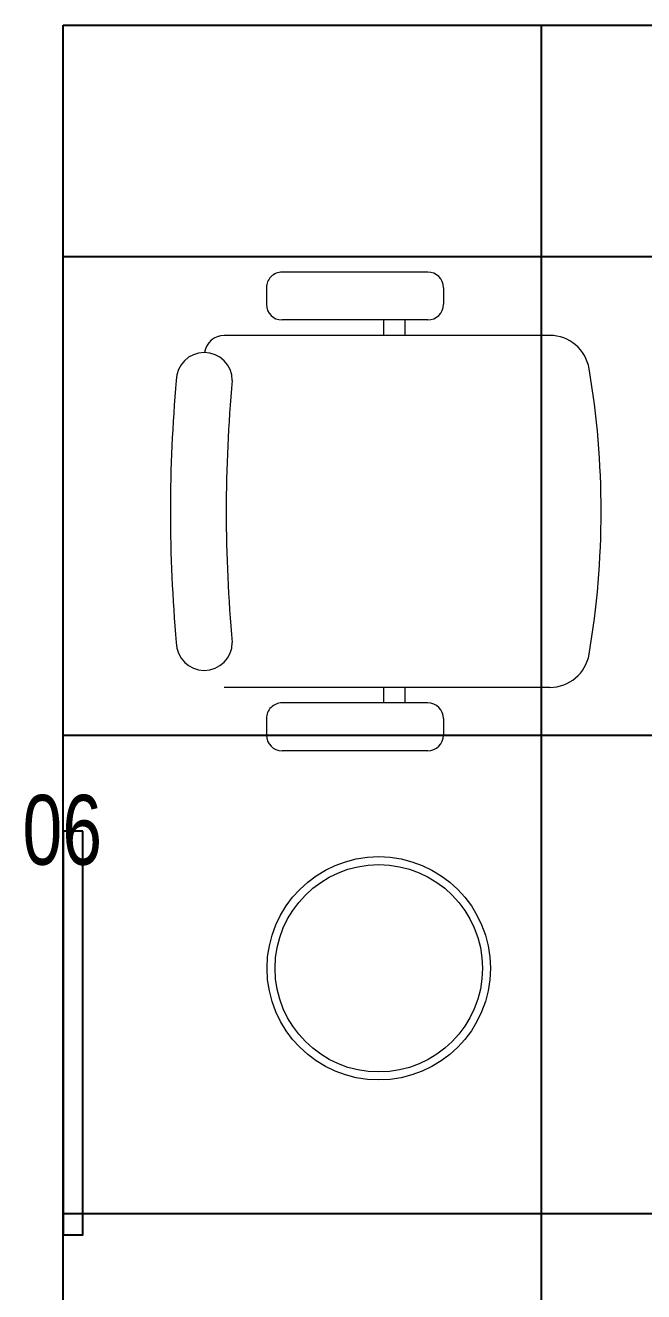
# Model space of a CAD drawing. Extents: x -509638 to 57327, y -29287 to 19916.
# Drawn here: x 44729 to 45504, y -4398 to -2810 of the extents above; entities that cross this region are included whole.
import ezdxf

# ---------------------------------------------------------------- set-up
doc = ezdxf.new("R2010")
doc.units = 0
doc.header["$LTSCALE"] = 0.25
doc.linetypes.add('DASHDOT', pattern=[25.4, 12.7, -6.35, 0, -6.35])
for name, color, linetype, lineweight in [('01-First Floor$0$72_EGR_EQP_TAG', 142, 'Continuous', 5), ('01-First Floor$0$LOADING', 253, 'Continuous', 5), ('01-First Floor$0$NEW Wall', 166, 'Continuous', 5), ('01-First Floor$0$Walls', 251, 'Continuous', 5), ('E-LITE-CLNG-CNDT', 6, 'DASHDOT', 35)]:
    doc.layers.add(name, color=color, linetype=linetype, lineweight=lineweight)
doc.layers.add('01-First Floor$0$FALSE CEILING', color=251, linetype='Continuous')
doc.styles.add('01-First Floor$0$X3G_ENTITY_257CFD', font='swisscl.ttf', dxfattribs={"height": 200})

# ---------------------------------------------------------------- blocks, each defined once
blk = doc.blocks.new('01-First Floor$0$WM00001-P')
at = {"layer": '01-First Floor$0$LOADING'}
for radius in [0.14, 0.13]:
    blk.add_circle((0, 0), radius, dxfattribs=at)
blk = doc.blocks.new('*X113')
at = {"color": 0}
for p, q in [((5, 3), (5, 3)), ((5, 3), (5, 3)), ((5, 3), (5, 3)), ((5, 3), (5, 3)), ((5, 3), (5, 3)), ((5, 3), (5, 3)), ((5, 3), (5, 3)), ((5, 3), (5, 3)), ((5, 3), (5, 3)), ((5, 3), (5, 3)), ((5, 3), (5, 3)), ((5, 3), (5, 3)), ((5, 3), (5, 3)), ((5, 3), (5, 3)), ((5, 3), (5, 3)), ((5, 3), (5, 3)), ((5, 3), (5, 3)), ((5, 3), (5, 3)), ((5, 3), (5, 3)), ((5, 3), (5, 3)), ((5, 3), (5, 3)), ((5, 3), (5, 3)), ((5, 3), (5, 3)), ((5, 3), (5, 3)), ((5, 3), (5, 3)), ((5, 3), (5, 3)), ((5, 3), (5, 3)), ((5, 3), (5, 3)), ((5, 3), (5, 3)), ((5, 3), (5, 3)), ((5, 3), (5, 3)), ((5, 3), (5, 3)), ((5, 3), (5, 3)), ((5, 3), (5, 3)), ((5, 3), (5, 3)), ((5, 3), (5, 3)), ((5, 3), (5, 3)), ((5, 3), (5, 3)), ((5, 3), (5, 3)), ((5, 3), (5, 3)), ((5, 3), (5, 3)), ((5, 3), (5, 3)), ((5, 3), (5, 3)), ((5, 3), (5, 3)), ((5, 3), (5, 3)), ((5, 3), (5, 3)), ((5, 3), (5, 3)), ((5, 3), (5, 3)), ((5, 3), (5, 3)), ((5, 3), (5, 3)), ((5, 3), (5, 3)), ((5, 3), (5, 3)), ((5, 3), (5, 3)), ((5, 3), (5, 3)), ((5, 3), (5, 3)), ((5, 3), (5, 3)), ((5, 3), (5, 3)), ((5, 3), (5, 3)), ((5, 3), (5, 3)), ((5, 3), (5, 3)), ((5, 3), (5, 3)), ((5, 3), (5, 3)), ((5, 3), (5, 3)), ((5, 3), (5, 3)), ((5, 3), (5, 3)), ((5, 3), (5, 3)), ((6, 3), (5, 3)), ((5, 3), (5, 3)), ((6, 3), (5, 3)), ((5, 3), (5, 3)), ((6, 3), (5, 3)), ((5, 3), (5, 3)), ((6, 3), (5, 3)), ((5, 3), (5, 3)), ((5, 3), (5, 3)), ((5, 3), (5, 3)), ((5, 3), (5, 3)), ((5, 3), (5, 3)), ((5, 3), (5, 3)), ((5, 3), (5, 3)), ((5, 3), (5, 3)), ((5, 3), (5, 3)), ((5, 3), (5, 3)), ((5, 3), (5, 3)), ((5, 3), (5, 3)), ((5, 3), (5, 3)), ((5, 3), (5, 3)), ((5, 3), (5, 3)), ((5, 3), (5, 3)), ((5, 3), (5, 3)), ((5, 3), (5, 3)), ((5, 3), (5, 3)), ((5, 3), (5, 3)), ((5, 3), (5, 3)), ((5, 3), (5, 3)), ((5, 3), (5, 3)), ((6, 3), (6, 3)), ((6, 3), (6, 3)), ((6, 3), (6, 3)), ((6, 3), (6, 3)), ((6, 3), (6, 3)), ((6, 3), (6, 3)), ((6, 3), (6, 3)), ((6, 3), (6, 3)), ((6, 3), (6, 3)), ((6, 3), (6, 3)), ((6, 3), (6, 3)), ((6, 3), (6, 3)), ((6, 3), (6, 3)), ((6, 3), (6, 3)), ((6, 3), (6, 3)), ((6, 3), (6, 3)), ((6, 3), (6, 3)), ((6, 3), (6, 3)), ((6, 3), (6, 3)), ((6, 3), (6, 3)), ((6, 3), (6, 3)), ((6, 3), (6, 3)), ((6, 3), (6, 3)), ((6, 3), (6, 3)), ((6, 3), (6, 3)), ((6, 3), (6, 3)), ((6, 3), (6, 3)), ((6, 3), (6, 3)), ((6, 3), (6, 3)), ((6, 3), (6, 3)), ((6, 3), (6, 3)), ((6, 3), (6, 3)), ((6, 3), (6, 3)), ((6, 3), (6, 3)), ((6, 3), (6, 3)), ((6, 3), (6, 3)), ((6, 3), (6, 3)), ((6, 3), (6, 3)), ((6, 3), (6, 3)), ((6, 3), (6, 3)), ((6, 3), (6, 3)), ((6, 3), (6, 3)), ((6, 3), (6, 3)), ((6, 3), (6, 3)), ((6, 3), (6, 3)), ((6, 3), (6, 3)), ((6, 3), (6, 3)), ((6, 3), (6, 3)), ((6, 3), (6, 3)), ((6, 3), (6, 3)), ((6, 3), (6, 3)), ((6, 3), (6, 3)), ((6, 3), (6, 3)), ((6, 3), (6, 3)), ((6, 3), (6, 3)), ((6, 3), (6, 3)), ((6, 3), (6, 3)), ((6, 3), (6, 3)), ((6, 3), (6, 3)), ((6, 3), (6, 3)), ((6, 3), (6, 3)), ((6, 3), (6, 3)), ((6, 3), (6, 3)), ((6, 3), (6, 3)), ((6, 3), (6, 3)), ((6, 3), (6, 3)), ((6, 3), (6, 3)), ((6, 3), (6, 3)), ((6, 3), (6, 3)), ((6, 3), (6, 3)), ((6, 3), (6, 3)), ((6, 3), (6, 3)), ((6, 3), (6, 3)), ((6, 3), (6, 3)), ((6, 3), (6, 3)), ((6, 3), (6, 3)), ((6, 3), (6, 3)), ((6, 3), (6, 3)), ((6, 3), (6, 3)), ((6, 3), (6, 3)), ((6, 3), (6, 3)), ((6, 3), (6, 3)), ((6, 3), (6, 3)), ((6, 3), (6, 3)), ((6, 3), (6, 3)), ((6, 3), (6, 3)), ((6, 3), (6, 3)), ((6, 3), (6, 3)), ((6, 3), (6, 3)), ((6, 3), (6, 3)), ((6, 3), (6, 3)), ((6, 3), (6, 3)), ((6, 3), (6, 3)), ((6, 3), (6, 3)), ((6, 3), (6, 3)), ((6, 3), (6, 3)), ((6, 3), (6, 3)), ((6, 3), (6, 3)), ((6, 3), (6, 3)), ((6, 3), (6, 3)), ((6, 3), (6, 3)), ((6, 3), (6, 3)), ((6, 3), (6, 3)), ((6, 3), (6, 3)), ((6, 3), (6, 3)), ((6, 3), (6, 3)), ((6, 3), (6, 3)), ((6, 3), (6, 3)), ((6, 3), (6, 3)), ((6, 3), (6, 3)), ((6, 3), (6, 3)), ((6, 3), (6, 3)), ((6, 3), (6, 3)), ((6, 3), (6, 3)), ((6, 3), (6, 3)), ((6, 3), (6, 3)), ((6, 3), (6, 3)), ((6, 3), (6, 3)), ((6, 3), (6, 3)), ((6, 3), (6, 3)), ((6, 3), (6, 3)), ((6, 3), (6, 3)), ((6, 3), (6, 3)), ((6, 3), (6, 3)), ((6, 3), (6, 3)), ((6, 3), (6, 3)), ((6, 3), (6, 3)), ((6, 3), (6, 3)), ((6, 3), (6, 3)), ((6, 3), (6, 3)), ((6, 3), (6, 3)), ((6, 3), (6, 3)), ((6, 3), (6, 3)), ((6, 3), (6, 3)), ((6, 3), (6, 3)), ((6, 3), (6, 3)), ((6, 3), (6, 3)), ((6, 3), (6, 3)), ((6, 3), (6, 3)), ((6, 3), (6, 3)), ((6, 3), (6, 3)), ((6, 3), (6, 3)), ((6, 3), (6, 3)), ((6, 3), (6, 3)), ((6, 3), (6, 3)), ((6, 3), (6, 3)), ((6, 3), (6, 3)), ((6, 3), (6, 3)), ((6, 3), (6, 3)), ((6, 3), (6, 3)), ((6, 3), (6, 3)), ((6, 3), (6, 3)), ((6, 3), (6, 3)), ((6, 3), (6, 3)), ((6, 3), (6, 3)), ((6, 3), (6, 3)), ((6, 3), (6, 3)), ((6, 3), (6, 3)), ((6, 3), (6, 3)), ((6, 3), (6, 3)), ((6, 3), (6, 3)), ((6, 3), (6, 3)), ((6, 3), (6, 3)), ((6, 3), (6, 3)), ((6, 3), (6, 3)), ((6, 3), (6, 3)), ((6, 3), (6, 3)), ((6, 3), (6, 3)), ((6, 3), (6, 3)), ((6, 3), (6, 3)), ((6, 3), (6, 3)), ((6, 3), (6, 3)), ((6, 3), (6, 3)), ((6, 3), (6, 3)), ((6, 3), (6, 3)), ((6, 3), (6, 3)), ((6, 3), (6, 3)), ((6, 3), (6, 3)), ((6, 3), (6, 3)), ((6, 3), (6, 3)), ((6, 3), (6, 3)), ((6, 3), (6, 3)), ((6, 3), (6, 3)), ((6, 3), (6, 3)), ((6, 3), (6, 3)), ((6, 3), (6, 3)), ((6, 3), (6, 3)), ((6, 3), (6, 3)), ((6, 3), (6, 3)), ((6, 3), (6, 3)), ((6, 3), (6, 3)), ((6, 3), (6, 3)), ((6, 3), (6, 3)), ((6, 3), (6, 3)), ((6, 3), (6, 3)), ((6, 3), (6, 3)), ((6, 3), (6, 3)), ((6, 3), (6, 3)), ((6, 3), (6, 3)), ((6, 3), (6, 3)), ((6, 3), (6, 3)), ((6, 3), (6, 3)), ((6, 3), (6, 3)), ((6, 3), (6, 3)), ((6, 3), (5, 3)), ((6, 3), (5, 3)), ((6, 3), (5, 3)), ((6, 3), (5, 3)), ((6, 3), (5, 3)), ((6, 3), (6, 3)), ((6, 3), (6, 3)), ((6, 3), (6, 3)), ((6, 3), (6, 3)), ((6, 3), (6, 3)), ((6, 3), (6, 3)), ((6, 3), (6, 3)), ((6, 3), (6, 3)), ((6, 3), (6, 3)), ((6, 3), (6, 3)), ((6, 3), (6, 3)), ((6, 3), (6, 3)), ((6, 3), (6, 3)), ((6, 3), (6, 3)), ((6, 3), (6, 3)), ((6, 3), (6, 3)), ((6, 3), (6, 3)), ((6, 3), (6, 3)), ((6, 3), (6, 3)), ((6, 3), (6, 3)), ((6, 3), (6, 3)), ((6, 3), (6, 3)), ((6, 3), (6, 3)), ((6, 3), (6, 3)), ((6, 3), (6, 3)), ((6, 3), (6, 3)), ((6, 3), (6, 3)), ((6, 3), (6, 3)), ((6, 3), (6, 3)), ((6, 3), (6, 3)), ((6, 3), (6, 3)), ((6, 3), (6, 3)), ((6, 3), (6, 3)), ((6, 3), (6, 3)), ((6, 3), (6, 3)), ((6, 3), (6, 3)), ((6, 3), (6, 3)), ((6, 3), (6, 3)), ((6, 3), (6, 3)), ((6, 3), (6, 3)), ((6, 3), (6, 3)), ((6, 3), (6, 3)), ((6, 3), (6, 3)), ((6, 3), (6, 3)), ((6, 3), (6, 3)), ((6, 3), (6, 3)), ((6, 3), (6, 3)), ((6, 3), (6, 3)), ((6, 3), (6, 3)), ((6, 3), (6, 3)), ((6, 3), (6, 3)), ((6, 3), (6, 3)), ((6, 3), (6, 3)), ((6, 3), (6, 3)), ((6, 3), (6, 3)), ((6, 3), (6, 3)), ((6, 3), (6, 3)), ((6, 3), (6, 3)), ((6, 3), (6, 3)), ((6, 3), (6, 3)), ((6, 3), (6, 3)), ((6, 3), (6, 3)), ((6, 3), (6, 3)), ((6, 3), (6, 3)), ((6, 3), (6, 3)), ((6, 3), (6, 3)), ((6, 3), (6, 3)), ((6, 3), (6, 3)), ((6, 3), (6, 3)), ((6, 3), (6, 3)), ((6, 3), (6, 3)), ((6, 3), (6, 3)), ((6, 3), (6, 3)), ((6, 3), (6, 3)), ((6, 3), (6, 3)), ((6, 3), (6, 3)), ((6, 3), (6, 3)), ((6, 3), (6, 3)), ((6, 3), (6, 3)), ((6, 3), (6, 3)), ((6, 3), (6, 3)), ((6, 3), (6, 3)), ((6, 3), (6, 3)), ((6, 3), (6, 3)), ((6, 3), (6, 3)), ((6, 3), (6, 3)), ((6, 3), (6, 3)), ((6, 3), (6, 3)), ((6, 3), (6, 3)), ((6, 3), (6, 3)), ((6, 3), (6, 3)), ((6, 3), (6, 3)), ((6, 3), (6, 3)), ((6, 3), (6, 3)), ((6, 3), (6, 3)), ((6, 3), (6, 3)), ((6, 3), (6, 3)), ((6, 3), (6, 3)), ((6, 3), (6, 3)), ((6, 3), (6, 3)), ((6, 3), (6, 3)), ((6, 3), (6, 3)), ((6, 3), (6, 3)), ((6, 3), (6, 3)), ((6, 3), (6, 3)), ((6, 3), (6, 3)), ((6, 3), (6, 3)), ((6, 3), (6, 3)), ((6, 3), (6, 3)), ((6, 3), (6, 3)), ((6, 3), (6, 3)), ((6, 3), (6, 3)), ((6, 3), (6, 3)), ((6, 3), (6, 3)), ((6, 3), (6, 3)), ((6, 3), (6, 3)), ((6, 3), (6, 3)), ((6, 3), (6, 3)), ((6, 3), (6, 3)), ((6, 3), (6, 3)), ((6, 3), (6, 3)), ((6, 3), (6, 3)), ((6, 3), (6, 3)), ((6, 3), (6, 3)), ((6, 3), (6, 3)), ((6, 3), (6, 3)), ((6, 3), (6, 3)), ((6, 3), (6, 3)), ((6, 3), (6, 3)), ((6, 3), (6, 3)), ((6, 3), (6, 3)), ((6, 3), (6, 3)), ((6, 3), (6, 3)), ((6, 3), (6, 3)), ((6, 3), (6, 3)), ((6, 3), (6, 3)), ((6, 3), (6, 3)), ((6, 3), (6, 3)), ((6, 3), (6, 3)), ((6, 3), (6, 3)), ((6, 3), (6, 3)), ((6, 3), (6, 3)), ((6, 3), (6, 3)), ((6, 3), (6, 3)), ((6, 3), (6, 3)), ((6, 3), (6, 3)), ((6, 3), (6, 3)), ((6, 3), (6, 3)), ((6, 3), (6, 3)), ((6, 3), (6, 3)), ((6, 3), (6, 3)), ((6, 3), (6, 3)), ((6, 3), (6, 3)), ((6, 3), (6, 3)), ((6, 3), (6, 3)), ((6, 3), (6, 3)), ((6, 3), (6, 3)), ((6, 3), (6, 3)), ((6, 3), (6, 3)), ((6, 3), (6, 3)), ((6, 3), (6, 3)), ((6, 3), (6, 3)), ((6, 3), (6, 3)), ((6, 3), (6, 3)), ((6, 3), (6, 3)), ((6, 3), (6, 3)), ((6, 3), (6, 3)), ((6, 3), (6, 3)), ((6, 3), (6, 3)), ((6, 3), (6, 3)), ((6, 3), (6, 3)), ((6, 3), (6, 3)), ((6, 3), (6, 3)), ((6, 3), (6, 3)), ((6, 3), (6, 3)), ((6, 3), (6, 3)), ((6, 3), (6, 3)), ((6, 3), (6, 3)), ((6, 3), (6, 3)), ((6, 3), (6, 3)), ((6, 3), (6, 3)), ((6, 3), (6, 3)), ((6, 3), (6, 3)), ((6, 3), (6, 3)), ((6, 3), (6, 3)), ((6, 3), (6, 3)), ((6, 3), (6, 3)), ((6, 3), (6, 3)), ((6, 3), (6, 3)), ((6, 3), (6, 3)), ((6, 3), (6, 3)), ((6, 3), (6, 3)), ((6, 3), (6, 3)), ((6, 3), (6, 3)), ((6, 3), (6, 3)), ((6, 3), (6, 3)), ((6, 3), (6, 3)), ((6, 3), (6, 3)), ((6, 3), (6, 3)), ((6, 3), (6, 3)), ((6, 3), (6, 3)), ((6, 3), (6, 3)), ((6, 3), (6, 3)), ((6, 3), (6, 3)), ((6, 3), (6, 3)), ((6, 3), (6, 3)), ((6, 3), (6, 3)), ((6, 3), (6, 3)), ((6, 3), (6, 3)), ((6, 3), (6, 3)), ((6, 3), (6, 3)), ((6, 3), (6, 3)), ((6, 3), (6, 3)), ((6, 3), (6, 3)), ((6, 3), (6, 3)), ((6, 3), (6, 3)), ((6, 3), (6, 3)), ((6, 3), (6, 3)), ((6, 3), (6, 3)), ((6, 3), (6, 3)), ((6, 3), (6, 3)), ((6, 3), (6, 3)), ((6, 3), (6, 3)), ((6, 3), (6, 3)), ((6, 3), (6, 3)), ((6, 3), (6, 3)), ((6, 3), (6, 3)), ((6, 3), (6, 3)), ((6, 3), (6, 3)), ((6, 3), (6, 3)), ((6, 3), (6, 3)), ((6, 3), (6, 3)), ((6, 3), (6, 3)), ((6, 3), (6, 3)), ((6, 3), (6, 3)), ((6, 3), (6, 3)), ((6, 3), (6, 3)), ((6, 3), (6, 3)), ((6, 3), (6, 3)), ((6, 3), (6, 3)), ((6, 3), (6, 3)), ((6, 3), (6, 3)), ((6, 3), (6, 3)), ((6, 3), (6, 3)), ((6, 3), (6, 3)), ((6, 3), (6, 3)), ((6, 3), (6, 3)), ((6, 3), (6, 3)), ((6, 3), (6, 3)), ((6, 3), (6, 3)), ((6, 3), (6, 3)), ((6, 3), (6, 3)), ((6, 3), (6, 3)), ((6, 3), (6, 3)), ((6, 3), (6, 3)), ((6, 3), (6, 3)), ((6, 3), (6, 3)), ((6, 3), (6, 3)), ((6, 3), (6, 3)), ((6, 3), (6, 3)), ((6, 3), (6, 3)), ((6, 3), (6, 3)), ((6, 3), (6, 3)), ((6, 3), (6, 3)), ((6, 3), (6, 3)), ((6, 3), (6, 3)), ((6, 3), (6, 3)), ((6, 3), (6, 3)), ((6, 3), (6, 3)), ((6, 3), (6, 3)), ((6, 3), (6, 3)), ((6, 3), (6, 3)), ((6, 3), (6, 3)), ((6, 3), (6, 3)), ((6, 3), (6, 3)), ((6, 3), (6, 3)), ((6, 3), (6, 3)), ((6, 3), (6, 3)), ((6, 3), (6, 3)), ((6, 3), (6, 3)), ((6, 3), (6, 3)), ((6, 3), (6, 3)), ((6, 3), (6, 3)), ((6, 3), (6, 3)), ((6, 3), (6, 3)), ((6, 3), (6, 3)), ((6, 3), (6, 3)), ((6, 3), (6, 3)), ((6, 3), (6, 3)), ((6, 3), (6, 3)), ((6, 3), (6, 3)), ((6, 3), (6, 3)), ((6, 3), (6, 3)), ((6, 3), (6, 3)), ((6, 3), (6, 3)), ((6, 3), (6, 3)), ((6, 3), (6, 3)), ((6, 3), (6, 3)), ((6, 3), (6, 3)), ((6, 3), (6, 3)), ((6, 3), (6, 3)), ((6, 3), (6, 3)), ((6, 3), (6, 3)), ((6, 3), (6, 3)), ((6, 3), (6, 3)), ((6, 3), (6, 3)), ((6, 3), (6, 3)), ((6, 3), (6, 3)), ((6, 3), (6, 3)), ((6, 3), (6, 3)), ((6, 3), (6, 3)), ((6, 3), (6, 3)), ((6, 3), (6, 3)), ((6, 3), (6, 3)), ((6, 3), (6, 3)), ((6, 3), (6, 3)), ((6, 3), (6, 3))]:
    blk.add_line(p, q, dxfattribs=at)
blk = doc.blocks.new('*X114')
at = {"color": 0}
for p, q in [((13, 1), (13, 1)), ((13, 1), (13, 1)), ((13, 1), (13, 1)), ((13, 1), (13, 1)), ((13, 1), (13, 1)), ((13, 1), (13, 1)), ((13, 1), (13, 1)), ((13, 1), (13, 1)), ((13, 1), (13, 1)), ((13, 1), (13, 1)), ((13, 1), (13, 1)), ((13, 1), (13, 1)), ((13, 1), (13, 1)), ((13, 1), (13, 1)), ((13, 1), (13, 1)), ((13, 1), (14, 1)), ((13, 1), (14, 1)), ((13, 1), (14, 1)), ((13, 1), (13, 1)), ((13, 1), (13, 1)), ((13, 1), (13, 1)), ((13, 1), (13, 1)), ((13, 1), (13, 1)), ((13, 1), (13, 1)), ((13, 1), (13, 1)), ((13, 1), (13, 1)), ((13, 1), (13, 1)), ((13, 1), (13, 1)), ((13, 1), (13, 1)), ((13, 1), (13, 1)), ((13, 1), (13, 1)), ((13, 1), (13, 1)), ((13, 1), (13, 1)), ((13, 1), (13, 1)), ((13, 1), (13, 1)), ((13, 1), (13, 1)), ((13, 1), (13, 1)), ((13, 1), (13, 1)), ((13, 1), (13, 1)), ((13, 1), (13, 1)), ((13, 1), (13, 1)), ((13, 1), (13, 1)), ((13, 1), (13, 1)), ((13, 1), (13, 1)), ((13, 1), (13, 1)), ((13, 1), (13, 1)), ((13, 1), (13, 1)), ((13, 1), (13, 1)), ((13, 1), (13, 1)), ((13, 1), (13, 1)), ((13, 1), (13, 1)), ((13, 1), (13, 1)), ((13, 1), (13, 1)), ((13, 1), (13, 1)), ((13, 1), (13, 1)), ((13, 1), (13, 1)), ((13, 1), (13, 1)), ((13, 1), (13, 1)), ((13, 1), (13, 1)), ((13, 1), (13, 1)), ((13, 1), (13, 1)), ((13, 1), (13, 1)), ((13, 1), (13, 1)), ((13, 1), (13, 1)), ((13, 1), (13, 1)), ((13, 1), (13, 1)), ((13, 1), (13, 1)), ((13, 1), (13, 1)), ((13, 1), (13, 1)), ((13, 1), (13, 1)), ((13, 1), (13, 1)), ((13, 1), (13, 1)), ((13, 1), (13, 1)), ((13, 1), (13, 1)), ((13, 1), (13, 1)), ((13, 1), (13, 1)), ((13, 1), (13, 1)), ((13, 1), (13, 1)), ((13, 1), (13, 1)), ((13, 1), (13, 1)), ((13, 1), (13, 1)), ((13, 1), (13, 1)), ((13, 1), (13, 1)), ((13, 1), (13, 1)), ((13, 1), (13, 1)), ((13, 1), (13, 1)), ((13, 1), (13, 1)), ((13, 1), (13, 1)), ((13, 1), (13, 1)), ((13, 1), (13, 1)), ((13, 1), (13, 1)), ((13, 1), (13, 1)), ((13, 1), (13, 1)), ((13, 1), (13, 1)), ((13, 1), (13, 1)), ((13, 1), (13, 1)), ((13, 1), (13, 1)), ((13, 1), (13, 1)), ((13, 1), (13, 1)), ((13, 1), (13, 1)), ((13, 1), (13, 1)), ((13, 1), (13, 1)), ((13, 1), (13, 1)), ((13, 1), (13, 1)), ((13, 1), (13, 1)), ((13, 1), (13, 1)), ((13, 1), (13, 1)), ((13, 1), (13, 1)), ((13, 1), (13, 1)), ((13, 1), (13, 1)), ((13, 1), (13, 1)), ((13, 1), (13, 1)), ((13, 1), (13, 1)), ((13, 1), (13, 1)), ((13, 1), (13, 1)), ((13, 1), (13, 1)), ((13, 1), (13, 1)), ((13, 1), (13, 1)), ((13, 1), (13, 1)), ((13, 1), (13, 1)), ((13, 1), (13, 1)), ((13, 1), (13, 1)), ((13, 1), (13, 1)), ((13, 1), (14, 1)), ((13, 0), (13, 0)), ((13, 0), (13, 0)), ((13, 0), (13, 0)), ((13, 0), (13, 0)), ((13, 0), (13, 0)), ((13, 0), (13, 0)), ((13, 0), (13, 0)), ((13, 0), (13, 0)), ((13, 0), (13, 0)), ((13, 0), (13, 0)), ((13, 0), (13, 0)), ((13, 0), (13, 0)), ((13, 0), (13, 0)), ((13, 0), (13, 0)), ((13, 0), (13, 0)), ((13, 0), (13, 0)), ((13, 0), (13, 0)), ((13, 0), (13, 0)), ((13, 0), (13, 0)), ((13, 0), (13, 0)), ((13, 0), (13, 0)), ((13, 0), (13, 0)), ((13, 0), (13, 0)), ((13, 0), (13, 0)), ((13, 0), (13, 0)), ((13, 0), (13, 0)), ((13, 0), (13, 0)), ((13, 0), (13, 0)), ((13, 0), (13, 0)), ((13, 0), (13, 0)), ((13, 0), (13, 0)), ((13, 0), (13, 0)), ((13, 0), (13, 0)), ((13, 0), (13, 0)), ((13, 0), (13, 0)), ((13, 0), (13, 0)), ((13, 0), (13, 0)), ((13, 0), (13, 0)), ((13, 0), (13, 0)), ((13, 0), (13, 0)), ((13, 0), (13, 0)), ((13, 0), (13, 0)), ((13, 0), (13, 0)), ((13, 0), (13, 0)), ((13, 0), (13, 0)), ((13, 0), (13, 0)), ((13, 0), (13, 0)), ((13, 0), (13, 0)), ((13, 0), (14, 0)), ((13, 0), (14, 0)), ((13, 0), (13, 0)), ((13, 0), (14, 0)), ((14, 1), (14, 1)), ((14, 1), (14, 1)), ((14, 1), (14, 1)), ((14, 1), (14, 1)), ((14, 1), (14, 1)), ((14, 1), (14, 1)), ((14, 1), (14, 1)), ((14, 1), (14, 1)), ((14, 1), (14, 1)), ((14, 1), (14, 1)), ((14, 1), (14, 1)), ((14, 1), (14, 1)), ((14, 1), (14, 1)), ((14, 1), (14, 1)), ((14, 1), (14, 1)), ((14, 1), (14, 1)), ((14, 1), (14, 1)), ((14, 1), (14, 1)), ((14, 1), (14, 1)), ((14, 1), (14, 1)), ((14, 1), (14, 1)), ((14, 1), (14, 1)), ((14, 1), (14, 1)), ((14, 1), (14, 1)), ((14, 1), (14, 1)), ((14, 1), (14, 1)), ((14, 1), (14, 1)), ((14, 1), (14, 1)), ((14, 1), (14, 1)), ((14, 1), (14, 1)), ((14, 1), (14, 1)), ((14, 1), (14, 1)), ((14, 1), (14, 1)), ((14, 1), (14, 1)), ((14, 1), (14, 1)), ((14, 1), (14, 1)), ((14, 1), (14, 1)), ((14, 1), (14, 1)), ((14, 1), (14, 1)), ((14, 1), (14, 1)), ((14, 1), (14, 1)), ((14, 1), (14, 1)), ((14, 1), (14, 1)), ((14, 1), (14, 1)), ((14, 1), (14, 1)), ((14, 1), (14, 1)), ((14, 1), (14, 1)), ((14, 1), (14, 1)), ((14, 1), (14, 1)), ((14, 1), (14, 1)), ((14, 1), (14, 1)), ((14, 1), (14, 1)), ((14, 1), (14, 1)), ((14, 1), (14, 1)), ((14, 1), (14, 1)), ((14, 1), (14, 1)), ((14, 1), (14, 1)), ((14, 1), (14, 1)), ((14, 1), (14, 1)), ((14, 1), (14, 1)), ((14, 1), (14, 1)), ((14, 1), (14, 1)), ((14, 1), (14, 1)), ((14, 1), (14, 1)), ((14, 1), (14, 1)), ((14, 1), (14, 1)), ((14, 1), (14, 1)), ((14, 1), (14, 1)), ((14, 1), (14, 1)), ((14, 1), (14, 1)), ((14, 1), (14, 1)), ((14, 1), (14, 1)), ((14, 1), (14, 1)), ((14, 1), (14, 1)), ((14, 1), (14, 1)), ((14, 1), (14, 1)), ((14, 1), (14, 1)), ((14, 1), (14, 1)), ((14, 1), (14, 1)), ((14, 1), (14, 1)), ((14, 1), (14, 1)), ((14, 1), (14, 1)), ((14, 1), (14, 1)), ((14, 1), (14, 1)), ((14, 1), (14, 1)), ((14, 1), (14, 1)), ((14, 1), (14, 1)), ((14, 1), (14, 1)), ((14, 1), (14, 1)), ((14, 1), (14, 1)), ((14, 1), (14, 1)), ((14, 1), (14, 1)), ((14, 1), (14, 1)), ((14, 1), (14, 1)), ((14, 0), (14, 0)), ((14, 0), (14, 0)), ((14, 0), (14, 0)), ((14, 0), (14, 0)), ((14, 0), (14, 0)), ((14, 0), (14, 0)), ((14, 0), (14, 0)), ((14, 0), (14, 0)), ((14, 0), (14, 0)), ((14, 0), (14, 0)), ((14, 0), (14, 0)), ((14, 0), (14, 0)), ((14, 0), (14, 0)), ((14, 0), (14, 0)), ((14, 0), (14, 0)), ((14, 0), (14, 0)), ((14, 0), (14, 0)), ((14, 0), (14, 0)), ((14, 0), (14, 0)), ((14, 0), (14, 0)), ((14, 0), (14, 0)), ((14, 0), (14, 0)), ((14, 0), (14, 0)), ((14, 0), (14, 0)), ((14, 0), (14, 0)), ((14, 0), (14, 0)), ((14, 0), (14, 0)), ((14, 0), (14, 0)), ((14, 0), (14, 0)), ((14, 0), (14, 0)), ((14, 0), (14, 0)), ((14, 0), (14, 0)), ((14, 0), (14, 0)), ((14, 0), (14, 0)), ((14, 0), (14, 0)), ((14, 0), (14, 0)), ((14, 0), (14, 0)), ((14, 0), (14, 0)), ((14, 0), (14, 0)), ((14, 0), (14, 0)), ((14, 0), (14, 0)), ((14, 0), (14, 0)), ((14, 0), (14, 0)), ((14, 0), (14, 0)), ((14, 0), (14, 0)), ((14, 0), (14, 0)), ((14, 0), (14, 0)), ((14, 0), (14, 0)), ((13, 0), (13, 0)), ((13, 0), (14, 0)), ((13, 0), (13, 0)), ((13, 0), (14, 0)), ((13, 0), (13, 0)), ((13, 0), (14, 0)), ((13, 0), (13, 0)), ((13, 0), (13, 0)), ((13, 0), (13, 0)), ((13, 0), (13, 0)), ((13, 0), (14, 0)), ((13, 0), (13, 0)), ((13, 0), (14, 0)), ((13, 0), (13, 0)), ((13, 0), (14, 0)), ((13, 0), (13, 0)), ((13, 0), (14, 0)), ((13, 0), (13, 0)), ((13, 0), (14, 0)), ((13, 0), (13, 0)), ((13, 0), (14, 0)), ((13, 0), (13, 0)), ((13, 0), (14, 0)), ((13, 0), (13, 0)), ((13, 0), (13, 0)), ((13, 0), (13, 0)), ((13, 0), (14, 0)), ((13, 0), (13, 0)), ((13, 0), (14, 0)), ((13, 0), (13, 0)), ((13, 0), (14, 0)), ((13, 0), (13, 0)), ((13, 0), (14, 0)), ((13, 0), (13, 0)), ((13, 0), (13, 0)), ((13, 0), (13, 0)), ((13, 0), (13, 0)), ((13, 0), (13, 0)), ((13, 0), (13, 0)), ((13, 0), (13, 0)), ((13, 0), (13, 0)), ((13, 0), (13, 0)), ((13, 0), (13, 0)), ((13, 0), (13, 0)), ((13, 0), (13, 0)), ((13, 0), (13, 0)), ((13, 0), (13, 0)), ((13, 0), (13, 0)), ((13, 0), (13, 0)), ((13, 0), (13, 0)), ((13, 0), (13, 0)), ((13, 0), (13, 0)), ((13, 0), (13, 0)), ((13, 0), (13, 0)), ((13, 0), (13, 0)), ((13, 0), (13, 0)), ((13, 0), (13, 0)), ((13, 0), (13, 0)), ((13, 0), (13, 0)), ((13, 0), (13, 0)), ((13, 0), (13, 0)), ((13, 0), (13, 0)), ((13, 0), (13, 0)), ((13, 0), (13, 0)), ((13, -1), (13, -1)), ((13, -1), (13, -1)), ((13, -1), (13, -1)), ((13, -1), (13, -1)), ((13, -1), (13, -1)), ((13, -1), (14, -1)), ((13, -1), (13, -1)), ((14, 0), (14, 0)), ((14, 0), (14, 0)), ((14, 0), (14, 0)), ((14, 0), (14, 0)), ((14, 0), (14, 0)), ((14, 0), (14, 0)), ((14, 0), (14, 0)), ((14, 0), (14, 0)), ((14, 0), (14, 0)), ((14, 0), (14, 0)), ((14, 0), (14, 0)), ((14, 0), (14, 0)), ((14, 0), (14, 0)), ((14, 0), (14, 0)), ((14, 0), (14, 0)), ((13, 0), (14, 0)), ((14, 0), (14, 0)), ((14, 0), (14, 0)), ((14, 0), (14, 0)), ((14, 0), (14, 0)), ((14, 0), (14, 0)), ((14, 0), (14, 0)), ((14, 0), (14, 0)), ((14, 0), (14, 0)), ((14, 0), (14, 0)), ((14, 0), (14, 0)), ((14, 0), (14, 0)), ((14, 0), (14, 0)), ((14, 0), (14, 0)), ((14, 0), (14, 0)), ((14, 0), (14, 0)), ((14, 0), (14, 0)), ((14, 0), (14, 0)), ((14, 0), (14, 0)), ((14, 0), (14, 0)), ((14, 0), (14, 0)), ((14, 0), (14, 0)), ((14, 0), (14, 0)), ((14, 0), (14, 0)), ((14, 0), (14, 0)), ((14, 0), (14, 0)), ((14, 0), (14, 0)), ((14, 0), (14, 0)), ((14, 0), (14, 0)), ((14, 0), (14, 0)), ((14, 0), (14, 0)), ((14, 0), (14, 0)), ((14, 0), (14, 0)), ((14, 0), (14, 0)), ((14, 0), (14, 0)), ((14, -1), (14, -1)), ((14, -1), (14, -1)), ((14, -1), (14, -1)), ((14, -1), (14, -1)), ((14, -1), (14, -1))]:
    blk.add_line(p, q, dxfattribs=at)
blk = doc.blocks.new('01-First Floor$0$GF21018-P')
at = {"color": 0}
for p, q in [((-0.2207, 0.4756), (-0.2207, 0.0675)), ((0.2205, 0.4756), (0.2205, 0.0675)), ((-0.2806, 0.3422), (-0.2598, 0.3422)), ((0.2596, 0.3422), (0.2804, 0.3422)), ((-0.3002, 0.3226), (-0.3002, 0.14)), ((-0.2402, 0.3226), (-0.2402, 0.14)), ((0.24, 0.3226), (0.24, 0.14)), ((0.3, 0.3226), (0.3, 0.14)), ((-0.2402, 0.2937), (-0.2207, 0.2937)), ((0.2205, 0.2937), (0.24, 0.2937)), ((-0.2402, 0.2671), (-0.2207, 0.2671)), ((0.2205, 0.2671), (0.24, 0.2671)), ((-0.2806, 0.1204), (-0.2598, 0.1204)), ((0.2596, 0.1204), (0.2804, 0.1204))]:
    blk.add_line(p, q, dxfattribs=at)
for points in [[(0.24, 0.2937), (0.24, 0.2937), (0.24, 0.2937), (0.24, 0.2937), (0.24, 0.2937), (0.24, 0.2937), (0.24, 0.2937), (0.24, 0.2937), (0.24, 0.2937), (0.24, 0.2937), (0.24, 0.2937), (0.24, 0.2937), (0.24, 0.2937), (0.24, 0.2937), (0.24, 0.2937), (0.24, 0.2937), (0.24, 0.2937), (0.24, 0.2937), (0.24, 0.2937), (0.24, 0.2937), (0.24, 0.2937), (0.24, 0.2937), (0.24, 0.2937), (0.24, 0.2937), (0.24, 0.2937), (0.24, 0.2937), (0.24, 0.2937), (0.24, 0.2937), (0.24, 0.2937), (0.24, 0.2937), (0.24, 0.2937), (0.24, 0.2937), (0.24, 0.2937), (0.24, 0.2937), (0.24, 0.2937), (0.24, 0.2937), (0.24, 0.2937), (0.24, 0.2937), (0.24, 0.2937), (0.24, 0.2937), (0.24, 0.2937), (0.24, 0.2937), (0.24, 0.2937), (0.24, 0.2937), (0.24, 0.2937), (0.24, 0.2937), (0.24, 0.2937), (0.24, 0.2937), (0.24, 0.2937), (0.24, 0.2937), (0.24, 0.2937), (0.24, 0.2937), (0.24, 0.2937), (0.24, 0.2937), (0.24, 0.2937), (0.24, 0.2937), (0.24, 0.2937), (0.24, 0.2937), (0.24, 0.2937), (0.24, 0.2937), (0.24, 0.2937), (0.24, 0.2937), (0.24, 0.2937), (0.24, 0.2937), (0.24, 0.2937), (0.24, 0.2937), (0.24, 0.2937), (0.24, 0.2937), (0.24, 0.2937), (0.24, 0.2937), (0.24, 0.2937), (0.24, 0.2937), (0.24, 0.2937), (0.24, 0.2937), (0.24, 0.2937), (0.24, 0.2937), (0.24, 0.2937), (0.24, 0.2937), (0.24, 0.2937), (0.24, 0.2937), (0.24, 0.2937), (0.24, 0.2937), (0.24, 0.2937), (0.24, 0.2937), (0.24, 0.2937), (0.24, 0.2937), (0.24, 0.2937), (0.24, 0.2937), (0.24, 0.2937), (0.24, 0.2937), (0.24, 0.2937), (0.24, 0.2937), (0.24, 0.2937), (0.24, 0.2937), (0.24, 0.2937), (0.24, 0.2937), (0.24, 0.2937), (0.24, 0.2937), (0.24, 0.2937), (0.24, 0.2937), (0.24, 0.2937), (0.24, 0.2937), (0.24, 0.2937), (0.24, 0.2937), (0.24, 0.2937), (0.24, 0.2937), (0.24, 0.2937), (0.24, 0.2937), (0.24, 0.2937), (0.24, 0.2937), (0.24, 0.2937), (0.24, 0.2937), (0.24, 0.2937), (0.24, 0.2937), (0.24, 0.2937), (0.24, 0.2937), (0.24, 0.2937), (0.24, 0.2937), (0.24, 0.2937), (0.24, 0.2937), (0.24, 0.2937), (0.24, 0.2937), (0.24, 0.2937), (0.24, 0.2937), (0.24, 0.2937), (0.24, 0.2937), (0.24, 0.2937), (0.24, 0.2937), (0.24, 0.2937), (0.24, 0.2937), (0.24, 0.2937), (0.24, 0.2937), (0.24, 0.2937), (0.24, 0.2937), (0.24, 0.2937), (0.24, 0.2937), (0.24, 0.2937), (0.24, 0.2937), (0.24, 0.2937), (0.24, 0.2937), (0.24, 0.2937), (0.24, 0.2937), (0.24, 0.2937), (0.24, 0.2937), (0.24, 0.2937), (0.24, 0.2937), (0.24, 0.2937), (0.24, 0.2937), (0.24, 0.2937), (0.24, 0.2937), (0.24, 0.2937), (0.24, 0.2937), (0.24, 0.2937), (0.24, 0.2937), (0.24, 0.2937), (0.24, 0.2937), (0.24, 0.2937), (0.24, 0.2937), (0.24, 0.2937), (0.24, 0.2937), (0.24, 0.2937), (0.24, 0.2937), (0.24, 0.2937), (0.24, 0.2937), (0.24, 0.2937), (0.24, 0.2937), (0.24, 0.2937), (0.24, 0.2937), (0.24, 0.2937), (0.24, 0.2937), (0.24, 0.2937), (0.24, 0.2937), (0.24, 0.2937), (0.24, 0.2937), (0.24, 0.2937), (0.24, 0.2937), (0.24, 0.2937), (0.24, 0.2937), (0.24, 0.2937), (0.24, 0.2937), (0.24, 0.2937), (0.24, 0.2937), (0.24, 0.2937), (0.24, 0.2937), (0.24, 0.2937), (0.24, 0.2937), (0.24, 0.2937), (0.24, 0.2937), (0.24, 0.2937), (0.24, 0.2937), (0.24, 0.2937), (0.24, 0.2937), (0.24, 0.2937), (0.24, 0.2937), (0.24, 0.2937), (0.24, 0.2937), (0.24, 0.2937), (0.24, 0.2937), (0.24, 0.2937), (0.24, 0.2937), (0.24, 0.2937), (0.24, 0.2937), (0.24, 0.2937), (0.24, 0.2937), (0.24, 0.2937), (0.24, 0.2937), (0.24, 0.2937), (0.24, 0.2937), (0.24, 0.2937), (0.24, 0.2937), (0.24, 0.2937), (0.24, 0.2937), (0.24, 0.2937), (0.24, 0.2937), (0.24, 0.2937), (0.24, 0.2937), (0.24, 0.2937), (0.24, 0.2937), (0.24, 0.2937), (0.24, 0.2937), (0.24, 0.2937), (0.24, 0.2937), (0.24, 0.2937), (0.24, 0.2937), (0.24, 0.2937), (0.24, 0.2937), (0.24, 0.2937), (0.24, 0.2937), (0.24, 0.2937), (0.24, 0.2937), (0.24, 0.2937), (0.24, 0.2937), (0.24, 0.2937), (0.24, 0.2937), (0.24, 0.2937), (0.24, 0.2937), (0.24, 0.2937), (0.24, 0.2937), (0.24, 0.2937), (0.24, 0.2937), (0.24, 0.2937), (0.24, 0.2937), (0.24, 0.2937), (0.24, 0.2937), (0.24, 0.2937), (0.24, 0.2937), (0.24, 0.2937), (0.24, 0.2937), (0.24, 0.2937), (0.24, 0.2937), (0.24, 0.2937), (0.24, 0.2937), (0.24, 0.2937), (0.24, 0.2937), (0.24, 0.2937), (0.24, 0.2937), (0.24, 0.2937), (0.24, 0.2937), (0.24, 0.2937), (0.24, 0.2937), (0.24, 0.2937), (0.24, 0.2937), (0.24, 0.2937), (0.24, 0.2937), (0.24, 0.2937), (0.24, 0.2937), (0.24, 0.2937), (0.24, 0.2937), (0.24, 0.2937), (0.24, 0.2937), (0.24, 0.2937), (0.24, 0.2937), (0.24, 0.2937), (0.24, 0.2937), (0.24, 0.2937), (0.24, 0.2937), (0.24, 0.2937)], [(0.24, 0.2937), (0.24, 0.2937), (0.24, 0.2937), (0.24, 0.2937), (0.24, 0.2937), (0.24, 0.2937), (0.24, 0.2937), (0.24, 0.2937), (0.24, 0.2937), (0.24, 0.2937), (0.24, 0.2937), (0.24, 0.2937), (0.24, 0.2937), (0.24, 0.2937), (0.24, 0.2937), (0.24, 0.2937), (0.24, 0.2937), (0.24, 0.2937), (0.24, 0.2937), (0.24, 0.2937), (0.24, 0.2937), (0.24, 0.2937), (0.24, 0.2937), (0.24, 0.2937), (0.24, 0.2937), (0.24, 0.2937), (0.24, 0.2937), (0.24, 0.2937), (0.24, 0.2937), (0.24, 0.2937), (0.24, 0.2937), (0.24, 0.2937), (0.24, 0.2937), (0.24, 0.2937), (0.24, 0.2937), (0.24, 0.2937), (0.24, 0.2937), (0.24, 0.2937), (0.24, 0.2937), (0.24, 0.2937), (0.24, 0.2937), (0.24, 0.2937), (0.24, 0.2937), (0.24, 0.2937), (0.24, 0.2937), (0.24, 0.2937), (0.24, 0.2937), (0.24, 0.2937), (0.24, 0.2937), (0.24, 0.2937), (0.24, 0.2937), (0.24, 0.2937), (0.24, 0.2937), (0.24, 0.2937), (0.24, 0.2937), (0.24, 0.2937), (0.24, 0.2937), (0.24, 0.2937), (0.24, 0.2937), (0.24, 0.2937), (0.24, 0.2937), (0.24, 0.2937), (0.24, 0.2937), (0.24, 0.2937), (0.24, 0.2937), (0.24, 0.2937), (0.24, 0.2937), (0.24, 0.2937), (0.24, 0.2937), (0.24, 0.2937), (0.24, 0.2937), (0.24, 0.2937), (0.24, 0.2937), (0.24, 0.2937), (0.24, 0.2937), (0.24, 0.2937), (0.24, 0.2937), (0.24, 0.2937), (0.24, 0.2937), (0.24, 0.2937), (0.24, 0.2937), (0.24, 0.2937), (0.24, 0.2937), (0.24, 0.2937), (0.24, 0.2937), (0.24, 0.2937), (0.24, 0.2937), (0.24, 0.2937), (0.24, 0.2937), (0.24, 0.2937), (0.24, 0.2937), (0.24, 0.2937), (0.24, 0.2937), (0.24, 0.2937), (0.24, 0.2937), (0.24, 0.2937), (0.24, 0.2937), (0.24, 0.2937), (0.24, 0.2937), (0.24, 0.2937), (0.24, 0.2937), (0.24, 0.2937), (0.24, 0.2937), (0.24, 0.2937), (0.24, 0.2937), (0.24, 0.2937), (0.24, 0.2937), (0.24, 0.2937), (0.24, 0.2937), (0.24, 0.2937), (0.24, 0.2937), (0.24, 0.2937), (0.24, 0.2937), (0.24, 0.2937), (0.24, 0.2937), (0.24, 0.2937), (0.24, 0.2937), (0.24, 0.2937), (0.24, 0.2937), (0.24, 0.2937), (0.24, 0.2937), (0.24, 0.2937), (0.24, 0.2937), (0.24, 0.2937), (0.24, 0.2937), (0.24, 0.2937), (0.24, 0.2937), (0.24, 0.2937), (0.24, 0.2937), (0.24, 0.2937), (0.24, 0.2937), (0.24, 0.2937), (0.24, 0.2937), (0.24, 0.2937), (0.24, 0.2937), (0.24, 0.2937), (0.24, 0.2937), (0.24, 0.2937), (0.24, 0.2937), (0.24, 0.2937), (0.24, 0.2937), (0.24, 0.2937), (0.24, 0.2937), (0.24, 0.2937), (0.24, 0.2937), (0.24, 0.2937), (0.24, 0.2937), (0.24, 0.2937), (0.24, 0.2937), (0.24, 0.2937), (0.24, 0.2937), (0.24, 0.2937), (0.24, 0.2937), (0.24, 0.2937), (0.24, 0.2937), (0.24, 0.2937), (0.24, 0.2937), (0.24, 0.2937), (0.24, 0.2937), (0.24, 0.2937), (0.24, 0.2937), (0.24, 0.2937), (0.24, 0.2937), (0.24, 0.2937), (0.24, 0.2937), (0.24, 0.2937), (0.24, 0.2937), (0.24, 0.2937), (0.24, 0.2937), (0.24, 0.2937), (0.24, 0.2937), (0.24, 0.2937), (0.24, 0.2937), (0.24, 0.2937), (0.24, 0.2937), (0.24, 0.2937), (0.24, 0.2937), (0.24, 0.2937), (0.24, 0.2937), (0.24, 0.2937), (0.24, 0.2937), (0.24, 0.2937), (0.24, 0.2937), (0.24, 0.2937), (0.24, 0.2937), (0.24, 0.2937), (0.24, 0.2937), (0.24, 0.2937), (0.24, 0.2937), (0.24, 0.2937), (0.24, 0.2937), (0.24, 0.2937), (0.24, 0.2937), (0.24, 0.2937), (0.24, 0.2937), (0.24, 0.2937), (0.24, 0.2937), (0.24, 0.2937), (0.24, 0.2937), (0.24, 0.2937), (0.24, 0.2937), (0.24, 0.2937), (0.24, 0.2937), (0.24, 0.2937), (0.24, 0.2937), (0.24, 0.2937), (0.24, 0.2937), (0.24, 0.2937), (0.24, 0.2937), (0.24, 0.2937), (0.24, 0.2937), (0.24, 0.2937), (0.24, 0.2937), (0.24, 0.2937), (0.24, 0.2937), (0.24, 0.2937), (0.24, 0.2937), (0.24, 0.2937), (0.24, 0.2937)], [(0.24, 0.2937), (0.24, 0.2937), (0.24, 0.2937), (0.24, 0.2937), (0.24, 0.2937), (0.24, 0.2937), (0.24, 0.2937), (0.24, 0.2937), (0.24, 0.2937), (0.24, 0.2937), (0.24, 0.2937), (0.24, 0.2937), (0.24, 0.2937), (0.24, 0.2937), (0.24, 0.2937), (0.24, 0.2937), (0.24, 0.2937), (0.24, 0.2937), (0.24, 0.2937), (0.24, 0.2937), (0.24, 0.2937), (0.24, 0.2937), (0.24, 0.2937), (0.24, 0.2937), (0.24, 0.2937), (0.24, 0.2937), (0.24, 0.2937), (0.24, 0.2937), (0.24, 0.2937), (0.24, 0.2937), (0.24, 0.2937), (0.24, 0.2937), (0.24, 0.2937), (0.24, 0.2937), (0.24, 0.2937), (0.24, 0.2937), (0.24, 0.2937), (0.24, 0.2937), (0.24, 0.2937), (0.24, 0.2937), (0.24, 0.2937), (0.24, 0.2937), (0.24, 0.2937), (0.24, 0.2937), (0.24, 0.2937), (0.24, 0.2937), (0.24, 0.2937), (0.24, 0.2937), (0.24, 0.2937), (0.24, 0.2937), (0.24, 0.2937), (0.24, 0.2937), (0.24, 0.2937), (0.24, 0.2937), (0.24, 0.2937), (0.24, 0.2937), (0.24, 0.2937), (0.24, 0.2937), (0.24, 0.2937), (0.24, 0.2937), (0.24, 0.2937), (0.24, 0.2937), (0.24, 0.2937), (0.24, 0.2937), (0.24, 0.2937), (0.24, 0.2937), (0.24, 0.2937), (0.24, 0.2937), (0.24, 0.2937), (0.24, 0.2937), (0.24, 0.2937), (0.24, 0.2937), (0.24, 0.2937), (0.24, 0.2937), (0.24, 0.2937), (0.24, 0.2937), (0.24, 0.2937), (0.24, 0.2937), (0.24, 0.2937), (0.24, 0.2937), (0.24, 0.2937), (0.24, 0.2937), (0.24, 0.2937), (0.24, 0.2937), (0.24, 0.2937), (0.24, 0.2937), (0.24, 0.2937), (0.24, 0.2937), (0.24, 0.2937), (0.24, 0.2937), (0.24, 0.2937), (0.24, 0.2937), (0.24, 0.2937), (0.24, 0.2937), (0.24, 0.2937), (0.24, 0.2937), (0.24, 0.2937), (0.24, 0.2937), (0.24, 0.2937), (0.24, 0.2937), (0.24, 0.2937), (0.24, 0.2937), (0.24, 0.2937), (0.24, 0.2937), (0.24, 0.2937), (0.24, 0.2937), (0.24, 0.2937), (0.24, 0.2937), (0.24, 0.2937), (0.24, 0.2937), (0.24, 0.2937), (0.24, 0.2937), (0.24, 0.2937), (0.24, 0.2937), (0.24, 0.2937), (0.24, 0.2937), (0.24, 0.2937), (0.24, 0.2937), (0.24, 0.2937), (0.24, 0.2937), (0.24, 0.2937), (0.24, 0.2937), (0.24, 0.2937), (0.24, 0.2937), (0.24, 0.2937), (0.24, 0.2937), (0.24, 0.2937), (0.24, 0.2937), (0.24, 0.2937), (0.24, 0.2937), (0.24, 0.2937), (0.24, 0.2937), (0.24, 0.2937), (0.24, 0.2937), (0.24, 0.2937), (0.24, 0.2937), (0.24, 0.2937), (0.24, 0.2937), (0.24, 0.2937), (0.24, 0.2937), (0.24, 0.2937), (0.24, 0.2937), (0.24, 0.2937), (0.24, 0.2937), (0.24, 0.2937), (0.24, 0.2937), (0.24, 0.2937), (0.24, 0.2937), (0.24, 0.2937), (0.24, 0.2937), (0.24, 0.2937), (0.24, 0.2937), (0.24, 0.2937), (0.24, 0.2937), (0.24, 0.2937), (0.24, 0.2937), (0.24, 0.2937), (0.24, 0.2937), (0.24, 0.2937), (0.24, 0.2937), (0.24, 0.2937), (0.24, 0.2937), (0.24, 0.2937), (0.24, 0.2937), (0.24, 0.2937), (0.24, 0.2937), (0.24, 0.2937), (0.24, 0.2937), (0.24, 0.2937), (0.24, 0.2937), (0.24, 0.2937), (0.24, 0.2937), (0.24, 0.2937), (0.24, 0.2937), (0.24, 0.2937), (0.24, 0.2937), (0.24, 0.2937), (0.24, 0.2937), (0.24, 0.2937), (0.24, 0.2937), (0.24, 0.2937), (0.24, 0.2937), (0.24, 0.2937), (0.24, 0.2937), (0.24, 0.2937), (0.24, 0.2937), (0.24, 0.2937), (0.24, 0.2937), (0.24, 0.2937), (0.24, 0.2937), (0.24, 0.2937), (0.24, 0.2937), (0.24, 0.2937), (0.24, 0.2937), (0.24, 0.2937), (0.24, 0.2937), (0.24, 0.2937), (0.24, 0.2937), (0.24, 0.2937), (0.24, 0.2937), (0.24, 0.2937), (0.24, 0.2937), (0.24, 0.2937), (0.24, 0.2937), (0.24, 0.2937), (0.24, 0.2937), (0.24, 0.2937), (0.24, 0.2937), (0.24, 0.2937), (0.24, 0.2937), (0.24, 0.2937), (0.24, 0.2937), (0.24, 0.2937), (0.24, 0.2937)]]:
    blk.add_lwpolyline(points, close=True, dxfattribs=at)
for centre, radius, start, end in [((-0.0001, -0.5295), 1.0695, 80.3671, 99.6329), ((-0.1707, 0.4756), 0.05, 99.6329, 180), ((0.1705, 0.4756), 0.05, 0, 80.3671), ((-0.2806, 0.3226), 0.0196, 90, 180), ((-0.2598, 0.3226), 0.0196, 360, 90), ((0.2596, 0.3226), 0.0196, 90, 180), ((0.2804, 0.3226), 0.0196, 0, 90), ((-0.2806, 0.14), 0.0196, 180, 270), ((-0.2598, 0.14), 0.0196, 270, 360), ((0.2596, 0.14), 0.0196, 180, 270), ((0.2804, 0.14), 0.0196, 270, 0), ((-0.1957, 0.0675), 0.025, 180, 261.4721), ((-0.1643, 0.0425), 0.0351, 90, 270), ((0, 1.8467), 1.7767, 264.6946, 275.3053), ((0.1641, 0.0425), 0.0351, 270, 90), ((0, 1.8314), 1.8314, 264.8532, 275.147)]:
    blk.add_arc(centre, radius, start, end, dxfattribs=at)
at = {"layer": '01-First Floor$0$NEW Wall', "color": 0, "linetype": 'Continuous'}
for points in [[(0.24, 0.2937), (0.24, 0.2937), (0.24, 0.2937), (0.24, 0.2937), (0.24, 0.2937), (0.24, 0.2937), (0.24, 0.2937), (0.24, 0.2937)], [(0.24, 0.2937), (0.24, 0.2937), (0.24, 0.2937), (0.24, 0.2937), (0.24, 0.2937), (0.24, 0.2937), (0.24, 0.2937)], [(0.24, 0.2937), (0.24, 0.2937), (0.24, 0.2937), (0.24, 0.2937), (0.24, 0.2937), (0.24, 0.2937), (0.24, 0.2937), (0.24, 0.2937), (0.24, 0.2937)], [(0.24, 0.2937), (0.24, 0.2937), (0.24, 0.2937), (0.24, 0.2937), (0.24, 0.2937), (0.24, 0.2937), (0.24, 0.2937), (0.24, 0.2937), (0.24, 0.2937), (0.24, 0.2937)], [(0.24, 0.2937), (0.24, 0.2937), (0.24, 0.2937), (0.24, 0.2937), (0.24, 0.2937), (0.24, 0.2937), (0.24, 0.2937), (0.24, 0.2937), (0.24, 0.2937), (0.24, 0.2937), (0.24, 0.2937), (0.24, 0.2937), (0.24, 0.2937), (0.24, 0.2937), (0.24, 0.2937)], [(0.24, 0.2937), (0.24, 0.2937), (0.24, 0.2937), (0.24, 0.2937), (0.24, 0.2937), (0.24, 0.2937), (0.24, 0.2937), (0.24, 0.2937), (0.24, 0.2937), (0.24, 0.2937)], [(0.24, 0.2937), (0.24, 0.2937), (0.24, 0.2937), (0.24, 0.2937), (0.24, 0.2937), (0.24, 0.2937), (0.24, 0.2937), (0.24, 0.2937), (0.24, 0.2937), (0.24, 0.2937)], [(0.24, 0.2937), (0.24, 0.2937), (0.24, 0.2937), (0.24, 0.2937), (0.24, 0.2937), (0.24, 0.2937), (0.24, 0.2937), (0.24, 0.2937), (0.24, 0.2937), (0.24, 0.2937)], [(0.24, 0.2937), (0.24, 0.2937), (0.24, 0.2937), (0.24, 0.2937), (0.24, 0.2937), (0.24, 0.2937), (0.24, 0.2937), (0.24, 0.2937), (0.24, 0.2937), (0.24, 0.2937), (0.24, 0.2937), (0.24, 0.2937), (0.24, 0.2937), (0.24, 0.2937), (0.24, 0.2937), (0.24, 0.2937), (0.24, 0.2937), (0.24, 0.2937)], [(0.24, 0.2937), (0.24, 0.2937), (0.24, 0.2937), (0.24, 0.2937), (0.24, 0.2937), (0.24, 0.2937), (0.24, 0.2937), (0.24, 0.2937), (0.24, 0.2937), (0.24, 0.2937), (0.24, 0.2937), (0.24, 0.2937)], [(0.24, 0.2937), (0.24, 0.2937), (0.24, 0.2937), (0.24, 0.2937), (0.24, 0.2937), (0.24, 0.2937), (0.24, 0.2937)], [(0.24, 0.2937), (0.24, 0.2937), (0.24, 0.2937), (0.24, 0.2937), (0.24, 0.2937), (0.24, 0.2937), (0.24, 0.2937), (0.24, 0.2937), (0.24, 0.2937), (0.24, 0.2937), (0.24, 0.2937), (0.24, 0.2937), (0.24, 0.2937), (0.24, 0.2937), (0.24, 0.2937), (0.24, 0.2937), (0.24, 0.2937), (0.24, 0.2937), (0.24, 0.2937), (0.24, 0.2937), (0.24, 0.2937), (0.24, 0.2937), (0.24, 0.2937), (0.24, 0.2937), (0.24, 0.2937), (0.24, 0.2937), (0.24, 0.2937), (0.24, 0.2937), (0.24, 0.2937), (0.24, 0.2937), (0.24, 0.2937), (0.24, 0.2937), (0.24, 0.2937), (0.24, 0.2937), (0.24, 0.2937), (0.24, 0.2937), (0.24, 0.2937), (0.24, 0.2937), (0.24, 0.2937), (0.24, 0.2937), (0.24, 0.2937), (0.24, 0.2937), (0.24, 0.2937), (0.24, 0.2937), (0.24, 0.2937), (0.24, 0.2937), (0.24, 0.2937), (0.24, 0.2937), (0.24, 0.2937), (0.24, 0.2937), (0.24, 0.2937), (0.24, 0.2937), (0.24, 0.2937), (0.24, 0.2937), (0.24, 0.2937), (0.24, 0.2937), (0.24, 0.2937), (0.24, 0.2937), (0.24, 0.2937), (0.24, 0.2937), (0.24, 0.2937), (0.24, 0.2937), (0.24, 0.2937), (0.24, 0.2937), (0.24, 0.2937), (0.24, 0.2937), (0.24, 0.2937), (0.24, 0.2937), (0.24, 0.2937), (0.24, 0.2937), (0.24, 0.2937), (0.24, 0.2937), (0.24, 0.2937), (0.24, 0.2937), (0.24, 0.2937), (0.24, 0.2937), (0.24, 0.2937), (0.24, 0.2937), (0.24, 0.2937), (0.24, 0.2937), (0.24, 0.2937), (0.24, 0.2937), (0.24, 0.2937), (0.24, 0.2937), (0.24, 0.2937), (0.24, 0.2937), (0.24, 0.2937), (0.24, 0.2937), (0.24, 0.2937), (0.24, 0.2937), (0.24, 0.2937), (0.24, 0.2937), (0.24, 0.2937), (0.24, 0.2937), (0.24, 0.2937), (0.24, 0.2937), (0.24, 0.2937), (0.24, 0.2937), (0.24, 0.2937), (0.24, 0.2937), (0.24, 0.2937), (0.24, 0.2937), (0.24, 0.2937), (0.24, 0.2937), (0.24, 0.2937), (0.24, 0.2937), (0.24, 0.2937), (0.24, 0.2937), (0.24, 0.2937), (0.24, 0.2937), (0.24, 0.2937)], [(0.24, 0.2937), (0.24, 0.2937), (0.24, 0.2937), (0.24, 0.2937), (0.24, 0.2937), (0.24, 0.2937), (0.24, 0.2937), (0.24, 0.2937), (0.24, 0.2937), (0.24, 0.2937), (0.24, 0.2937), (0.24, 0.2937), (0.24, 0.2937), (0.24, 0.2937), (0.24, 0.2937), (0.24, 0.2937), (0.24, 0.2937)], [(0.24, 0.2937), (0.24, 0.2937), (0.24, 0.2937), (0.24, 0.2937), (0.24, 0.2937), (0.24, 0.2937), (0.24, 0.2937), (0.24, 0.2937), (0.24, 0.2937), (0.24, 0.2937), (0.24, 0.2937), (0.24, 0.2937), (0.24, 0.2937), (0.24, 0.2937), (0.24, 0.2937), (0.24, 0.2937), (0.24, 0.2937), (0.24, 0.2937), (0.24, 0.2937), (0.24, 0.2937), (0.24, 0.2937), (0.24, 0.2937), (0.24, 0.2937), (0.24, 0.2937), (0.24, 0.2937), (0.24, 0.2937), (0.24, 0.2937), (0.24, 0.2937), (0.24, 0.2937), (0.24, 0.2937), (0.24, 0.2937), (0.24, 0.2937), (0.24, 0.2937), (0.24, 0.2937), (0.24, 0.2937), (0.24, 0.2937), (0.24, 0.2937), (0.24, 0.2937), (0.24, 0.2937), (0.24, 0.2937), (0.24, 0.2937), (0.24, 0.2937), (0.24, 0.2937), (0.24, 0.2937), (0.24, 0.2937), (0.24, 0.2937), (0.24, 0.2937), (0.24, 0.2937), (0.24, 0.2937), (0.24, 0.2937), (0.24, 0.2937), (0.24, 0.2937), (0.24, 0.2937), (0.24, 0.2937), (0.24, 0.2937), (0.24, 0.2937), (0.24, 0.2937), (0.24, 0.2937), (0.24, 0.2937), (0.24, 0.2937), (0.24, 0.2937), (0.24, 0.2937), (0.24, 0.2937), (0.24, 0.2937), (0.24, 0.2937), (0.24, 0.2937), (0.24, 0.2937), (0.24, 0.2937), (0.24, 0.2937), (0.24, 0.2937), (0.24, 0.2937), (0.24, 0.2937), (0.24, 0.2937), (0.24, 0.2937), (0.24, 0.2937), (0.24, 0.2937), (0.24, 0.2937), (0.24, 0.2937), (0.24, 0.2937), (0.24, 0.2937), (0.24, 0.2937), (0.24, 0.2937), (0.24, 0.2937), (0.24, 0.2937), (0.24, 0.2937), (0.24, 0.2937), (0.24, 0.2937), (0.24, 0.2937), (0.24, 0.2937)], [(0.24, 0.2937), (0.24, 0.2937), (0.24, 0.2937), (0.24, 0.2937), (0.24, 0.2937), (0.24, 0.2937), (0.24, 0.2937), (0.24, 0.2937), (0.24, 0.2937), (0.24, 0.2937), (0.24, 0.2937), (0.24, 0.2937), (0.24, 0.2937), (0.24, 0.2937), (0.24, 0.2937), (0.24, 0.2937), (0.24, 0.2937), (0.24, 0.2937), (0.24, 0.2937), (0.24, 0.2937), (0.24, 0.2937), (0.24, 0.2937), (0.24, 0.2937), (0.24, 0.2937), (0.24, 0.2937), (0.24, 0.2937), (0.24, 0.2937), (0.24, 0.2937), (0.24, 0.2937), (0.24, 0.2937), (0.24, 0.2937), (0.24, 0.2937), (0.24, 0.2937), (0.24, 0.2937), (0.24, 0.2937), (0.24, 0.2937), (0.24, 0.2937), (0.24, 0.2937), (0.24, 0.2937), (0.24, 0.2937), (0.24, 0.2937), (0.24, 0.2937), (0.24, 0.2937), (0.24, 0.2937), (0.24, 0.2937), (0.24, 0.2937), (0.24, 0.2937), (0.24, 0.2937), (0.24, 0.2937), (0.24, 0.2937), (0.24, 0.2937), (0.24, 0.2937), (0.24, 0.2937), (0.24, 0.2937)]]:
    blk.add_lwpolyline(points, dxfattribs=at)
at = {"color": 0}
for name, xscale, yscale, zscale in [('*X113', 8.59375e-11, 8.59375e-11, 8.59375e-11), ('*X114', 5.5e-11, 5.5e-11, 5.5e-11)]:
    blk.add_blockref(name, (0.24, 0.2937), dxfattribs=dict(at, xscale=xscale, yscale=yscale, zscale=zscale))
blk = doc.blocks.new('01-First Floor')
at = {"layer": '01-First Floor$0$FALSE CEILING', "linetype": 'Continuous'}
for p, q in [((45376, -6100), (45376, -2810)), ((44776, -3100), (48976, -3100)), ((44776, -3700), (48976, -3700)), ((44776, -4300), (48976, -4300))]:
    blk.add_line(p, q, dxfattribs=at)
at = {"layer": '01-First Floor$0$FALSE CEILING'}
blk.add_lwpolyline([(44776, -2810), (48976, -2810), (48976, -6100), (44776, -6100)], close=True, dxfattribs=at)
at = {"layer": '01-First Floor$0$FALSE CEILING', "elevation": -0.1}
blk.add_lwpolyline([(44801, -3820.5), (44776, -3820.5), (44776, -4326.5), (44801, -4326.5), (44801, -3820.5)], dxfattribs=at)
at = {"layer": '01-First Floor$0$LOADING', "elevation": -0.1}
blk.add_lwpolyline([(44801, -3820.5), (44776, -3820.5), (44776, -4326.5), (44801, -4326.5), (44801, -3820.5)], dxfattribs=at)
at = {"layer": '01-First Floor$0$Walls'}
for q in [(48976, -2810), (44776, -4480)]:
    blk.add_line((44776, -2810), q, dxfattribs=at)
at = {"layer": '01-First Floor$0$LOADING', "extrusion": (-7.77426e-06, 2.24021e-05, 1), "xscale": 1000, "yscale": 1000, "zscale": 1000, "rotation": 269.9985892449479}
blk.add_blockref('01-First Floor$0$GF21018-P', (44910.6, -3419.6, -0.5), dxfattribs=at)
at = {"layer": '01-First Floor$0$LOADING', "extrusion": (2.25644e-18, -2.24019e-05, -1), "xscale": -1000, "yscale": 1000, "zscale": 1000, "rotation": 90}
blk.add_blockref('01-First Floor$0$WM00001-P', (-45171.8, -3992.4, 0.2), dxfattribs=at)
at = {"layer": '01-First Floor$0$72_EGR_EQP_TAG', "insert": (44775.1, -3775, -0.1), "char_height": 87.47, "attachment_point": 2, "style": '01-First Floor$0$X3G_ENTITY_257CFD'}
blk.add_mtext('06', dxfattribs=at)

msp = doc.modelspace()

# ---------------------------------------------------------------- block references
at = {"layer": 'E-LITE-CLNG-CNDT'}
msp.add_blockref('01-First Floor', (0, 0), dxfattribs=at)

doc.saveas('drawing.dxf')
